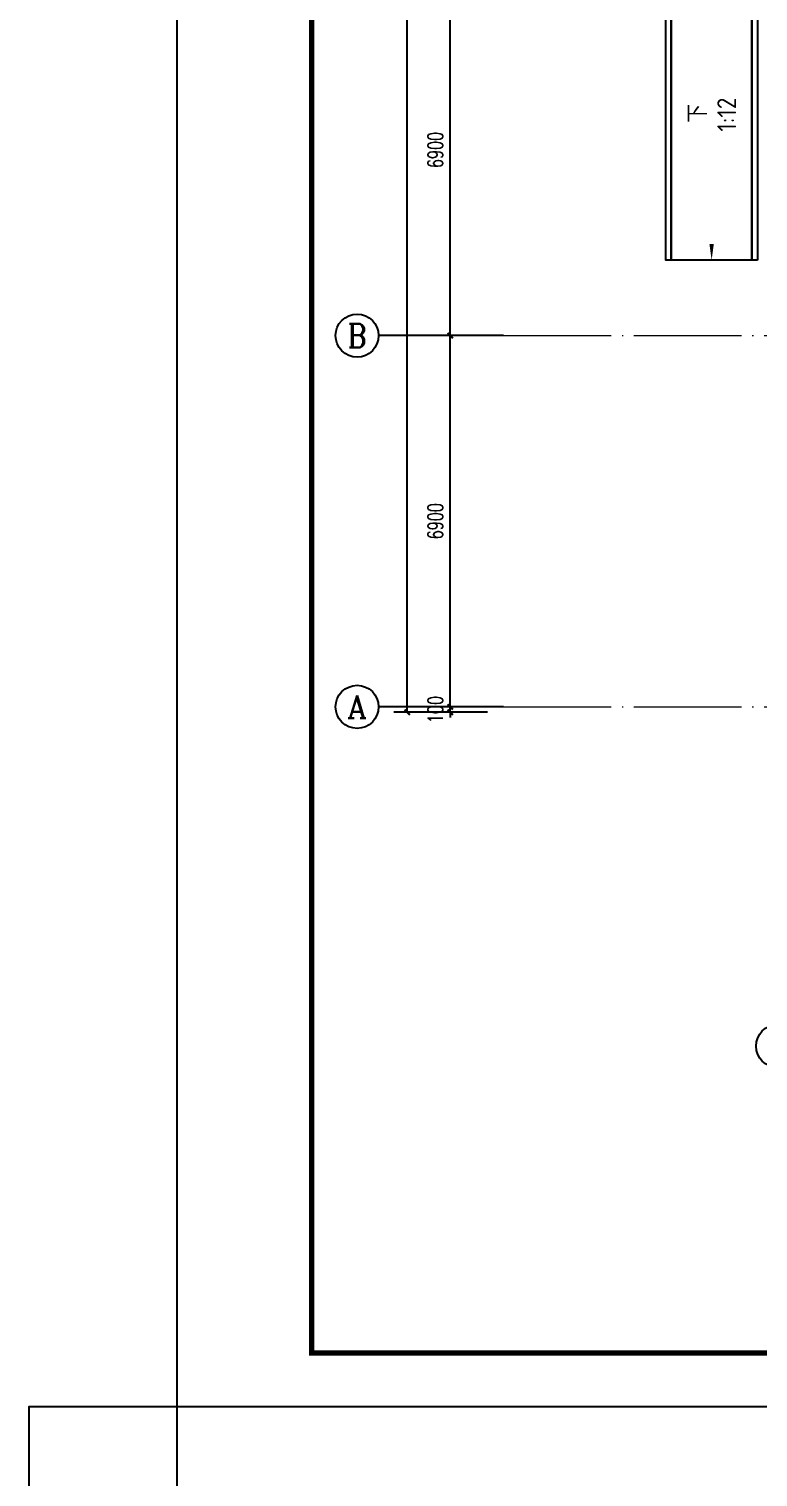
# Model space of a CAD drawing. Extents: x 1475400 to 1714963, y -629303 to -315532.
# Drawn here: x 1585534 to 1599082, y -415028 to -388112 of the extents above; entities that cross this region are included whole.
import ezdxf
from ezdxf.enums import TextEntityAlignment as Align

# ---------------------------------------------------------------- set-up
doc = ezdxf.new("R2010")
doc.units = 0
doc.header["$LTSCALE"] = 1000
doc.linetypes.add('DOTE', pattern=[2.42, 2, -0.2, 0.02, -0.2])
for name, color, linetype in [('A-ANNO-AXIS', 102, 'Continuous'), ('A-ANNO-IDEN', 3, 'Continuous'), ('A-ANNO-TXT', 7, 'Continuous'), ('AXIS', 3, 'Continuous'), ('AXIS_TEXT', 7, 'Continuous'), ('BTTK', 7, 'Continuous'), ('E2-楼梯、坡道', 52, 'Continuous'), ('PUB_TITLE', 4, 'Continuous'), ('建筑底图', 7, 'Continuous')]:
    doc.layers.add(name, color=color, linetype=linetype)
doc.layers.add('DOTE', color=8, linetype='DOTE', lineweight=9)
doc.layers.add('定位矩形', color=6, linetype='Continuous', plot=False)
doc.styles.add('_TCH_AXIS', font='COMPLEX', dxfattribs={"bigfont": 'GBCBIG'})
doc.styles.add('A_DIM_T3', font='SIMPLEX', dxfattribs={"width": 0.7, "bigfont": 'HZ'})
doc.styles.add('COMPLEX', font='COMPLEX')
doc.styles.add('HZ(TK)', font='geniso.shx', dxfattribs={"width": 0.9, "bigfont": 'hztxt.shx'})
doc.styles.get("Standard").update_dxf_attribs({"font": 'geniso.shx', "bigfont": 'hztxt.shx'})
doc.dimstyles.new('_TCH_ARCH&&100', dxfattribs={"dimtxt": 280, "dimasz": 100, "dimexe": 250, "dimexo": 300, "dimgap": 135, "dimtad": 1, "dimdec": 0, "dimzin": 0, "dimdsep": 46, "dimtxsty": 'A_DIM_T3', "dimblk": 'ARCHTICK', "dimcen": 0.09, "dimclrt": 7, "dimazin": 2, "dimtfac": 1, "dimtdec": 0, "dimtix": 1, "dimtmove": 2, "dimatfit": 3, "dimfxl": 150, "dimtolj": 1, "dimtzin": 0, "dimarcsym": 0})

# ---------------------------------------------------------------- blocks, each defined once
blk = doc.blocks.new('vhtemplate_2019年新竖式图框_A1')
at = {"layer": 'PUB_TITLE', "color": 7}
blk.add_lwpolyline([(0, 594), (841, 594), (841, 0), (0, 0)], close=True, dxfattribs=at)
at = {"layer": 'PUB_TITLE', "const_width": 1}
blk.add_lwpolyline([(25, 10), (831, 10), (831, 584), (25, 584)], close=True, dxfattribs=at)
at = {"layer": 'BTTK', "color": 4, "style": 'HZ(TK)', "width": 0.9}
for tag, p in [('合作单位_001', (795.83, 509.44)), ('建设单位_001', (795.85, 207.44)), ('工程名称_001', (795.62, 174.44)), ('子项名称_001', (805.71, 157.94)), ('图纸名称_001', (795.45, 138.94))]:
    blk.add_attdef(tag, p, '', height=3.5, dxfattribs=at)
for tag, p in [('注册证书号', (808.5, 279)), ('注册印章号', (808.5, 271)), ('设计号', (806, 193)), ('图别', (789.75, 34)), ('图号', (822.25, 34)), ('版本号', (789.75, 26)), ('日期', (822.25, 26))]:
    blk.add_attdef(tag, text='', height=3.5, dxfattribs=at).set_placement(p, align=Align.MIDDLE)
blk = doc.blocks.new('_ArchTick')
at = {"color": 0, "linetype": 'ByBlock', "const_width": 0.4}
blk.add_lwpolyline([(-0.5, -0.5), (0.5, 0.5)], dxfattribs=at)
blk = doc.blocks.new('*D184')
at = {"layer": 'A-ANNO-AXIS', "color": 0, "lineweight": -2, "transparency": 16777216}
for p, q in [((1666724, -305248), (1664982, -305248)), ((1665232, -340248), (1665232, -305248)), ((1666724, -340248), (1664982, -340248))]:
    blk.add_line(p, q, dxfattribs=at)
at = {"layer": 'Defpoints', "color": 0, "transparency": 16777216}
for p in [(1665232, -305248), (1667024, -305248), (1667024, -340248)]:
    blk.add_point(p, dxfattribs=at)
at = {"layer": 'A-ANNO-AXIS', "color": 0, "lineweight": -2, "transparency": 16777216, "xscale": 100, "yscale": 100, "zscale": 100}
for p, rotation in [((1665232, -305248), 90), ((1665232, -340248), 270)]:
    blk.add_blockref('_ArchTick', p, dxfattribs=dict(at, rotation=rotation))
at = {"layer": 'A-ANNO-AXIS', "color": 7, "transparency": 16777216, "insert": (1664957, -322748), "char_height": 280, "attachment_point": 5, "rotation": 90, "style": 'A_DIM_T3'}
blk.add_mtext('\\A1;35000', dxfattribs=at)
blk = doc.blocks.new('*D185')
at = {"layer": 'A-ANNO-AXIS', "color": 0, "lineweight": -2, "transparency": 16777216}
for p, q in [((1666724, -340148), (1665782, -340148)), ((1666032, -340148), (1666032, -340048)), ((1666032, -340248), (1666032, -340148)), ((1666724, -340248), (1665782, -340248)), ((1666032, -340248), (1666032, -340348))]:
    blk.add_line(p, q, dxfattribs=at)
at = {"layer": 'Defpoints', "color": 0, "transparency": 16777216}
for p in [(1666032, -340148), (1667024, -340148), (1667024, -340248)]:
    blk.add_point(p, dxfattribs=at)
at = {"layer": 'A-ANNO-AXIS', "color": 0, "lineweight": -2, "transparency": 16777216, "xscale": 100, "yscale": 100, "zscale": 100}
for p, rotation in [((1666032, -340148), 270), ((1666032, -340248), 90)]:
    blk.add_blockref('_ArchTick', p, dxfattribs=dict(at, rotation=rotation))
at = {"layer": 'A-ANNO-AXIS', "color": 7, "transparency": 16777216, "insert": (1665757, -340198), "char_height": 280, "attachment_point": 5, "rotation": 90, "style": 'A_DIM_T3'}
blk.add_mtext('\\A1;100', dxfattribs=at)
blk = doc.blocks.new('*D186')
at = {"layer": 'A-ANNO-AXIS', "color": 0, "lineweight": -2, "transparency": 16777216}
for p, q in [((1666724, -333248), (1665782, -333248)), ((1666032, -340148), (1666032, -333248)), ((1666724, -340148), (1665782, -340148))]:
    blk.add_line(p, q, dxfattribs=at)
at = {"layer": 'Defpoints', "color": 0, "transparency": 16777216}
for p in [(1666032, -333248), (1667024, -333248), (1667024, -340148)]:
    blk.add_point(p, dxfattribs=at)
at = {"layer": 'A-ANNO-AXIS', "color": 0, "lineweight": -2, "transparency": 16777216, "xscale": 100, "yscale": 100, "zscale": 100}
for p, rotation in [((1666032, -333248), 90), ((1666032, -340148), 270)]:
    blk.add_blockref('_ArchTick', p, dxfattribs=dict(at, rotation=rotation))
at = {"layer": 'A-ANNO-AXIS', "color": 7, "transparency": 16777216, "insert": (1665757, -336698), "char_height": 280, "attachment_point": 5, "rotation": 90, "style": 'A_DIM_T3'}
blk.add_mtext('\\A1;6900', dxfattribs=at)
blk = doc.blocks.new('*D187')
at = {"layer": 'A-ANNO-AXIS', "color": 0, "lineweight": -2, "transparency": 16777216}
for p, q in [((1666724, -326348), (1665782, -326348)), ((1666032, -333248), (1666032, -326348)), ((1666724, -333248), (1665782, -333248))]:
    blk.add_line(p, q, dxfattribs=at)
at = {"layer": 'Defpoints', "color": 0, "transparency": 16777216}
for p in [(1666032, -326348), (1667024, -326348), (1667024, -333248)]:
    blk.add_point(p, dxfattribs=at)
at = {"layer": 'A-ANNO-AXIS', "color": 0, "lineweight": -2, "transparency": 16777216, "xscale": 100, "yscale": 100, "zscale": 100}
for p, rotation in [((1666032, -326348), 90), ((1666032, -333248), 270)]:
    blk.add_blockref('_ArchTick', p, dxfattribs=dict(at, rotation=rotation))
at = {"layer": 'A-ANNO-AXIS', "color": 7, "transparency": 16777216, "insert": (1665757, -329798), "char_height": 280, "attachment_point": 5, "rotation": 90, "style": 'A_DIM_T3'}
blk.add_mtext('\\A1;6900', dxfattribs=at)
blk = doc.blocks.new('_AXISO')
blk.add_circle((0, 0), 0.5)
at = {"layer": 'AXIS_TEXT', "style": 'COMPLEX', "width": 1.041667}
blk.add_attdef('A', text='', height=0.56, dxfattribs=at).set_placement((-0.25, -0.28), (0.25, -0.28), align=Align.FIT)
blk = doc.blocks.new('cDC')
at = {"layer": 'A-ANNO-IDEN'}
blk.add_lwpolyline([(1670888.9, -326448, 0, 0, 0), (1670888.9, -331848, 0, 80, 0), (1670888.9, -331548, 0, 0, 0)], format="xyseb", dxfattribs=at)
at = {"layer": 'AXIS'}
for p, q in [((1667024.4, -333248), (1664701.4, -333248)), ((1667024.4, -340148), (1664701.4, -340148))]:
    blk.add_line(p, q, dxfattribs=at)
blk.add_circle((1672113.9, -346453.4), 400, dxfattribs=at)
at = {"layer": 'DOTE'}
for p, q in [((1667024.4, -333248), (1711285.5, -333248)), ((1667024.4, -340148), (1711285.5, -340148))]:
    blk.add_line(p, q, dxfattribs=at)
at = {"layer": 'E2-楼梯、坡道'}
for points in [[(1670138.9, -331848), (1670038.9, -331848), (1670038.9, -326448), (1670138.9, -326448)], [(1671638.9, -326448), (1671638.9, -331848), (1670138.9, -331848), (1670138.9, -326448)], [(1671738.9, -331848), (1671638.9, -331848), (1671638.9, -326448), (1671738.9, -326448)]]:
    blk.add_lwpolyline(points, close=True, dxfattribs=at)
at = {"layer": 'AXIS'}
ref = blk.add_blockref('_AXISO', (1664301.4, -333248), dxfattribs=dict(at, xscale=800, yscale=800, zscale=800))
ref.add_attrib('A', 'B', dxfattribs={"layer": 'AXIS_TEXT', "height": 435.3, "style": '_TCH_AXIS'}).set_placement((1664125.2, -333465.7), (1664477.6, -333465.7), align=Align.FIT)
ref = blk.add_blockref('_AXISO', (1664301.4, -340148), dxfattribs=dict(at, xscale=800, yscale=800, zscale=800))
ref.add_attrib('A', 'A', dxfattribs={"layer": 'AXIS_TEXT', "height": 425.2, "style": '_TCH_AXIS'}).set_placement((1664119.2, -340360.6), (1664483.6, -340360.6), align=Align.FIT)
at = {"layer": 'A-ANNO-TXT', "color": 7}
for s, p in [('1:12', (1671344, -329456)), ('下', (1670800.4, -329290))]:
    blk.add_text(s, height=350, rotation=90, dxfattribs=at).set_placement(p)
at = {"layer": 'A-ANNO-AXIS'}
for p1, p2, distance, picture, middle in [((1667024.4, -340248), (1667024.4, -305248), 1792.8, '*D184', (1664956.6, -322748)), ((1667024.4, -333248), (1667024.4, -326348), 992.8, '*D187', (1665756.6, -329798)), ((1667024.4, -340148), (1667024.4, -333248), 992.8, '*D186', (1665756.6, -336698)), ((1667024.4, -340248), (1667024.4, -340148), 992.8, '*D185', (1665756.6, -340198))]:
    dim = blk.add_aligned_dim(p1=p1, p2=p2, distance=distance, dimstyle='_TCH_ARCH&&100', dxfattribs=at)
    dim.commit()
    dim.dimension.update_dxf_attribs({"geometry": picture, "text_midpoint": middle})

msp = doc.modelspace()

# ---------------------------------------------------------------- linework, layer by layer
at = {"layer": '定位矩形', "color": 1}
msp.add_lwpolyline([(1585534.3, -416620.8), (1588286.6, -416620.8), (1588286.6, -413725), (1585534.3, -413725)], close=True, dxfattribs=at)

# ---------------------------------------------------------------- block references
at = {"xscale": 100.1, "yscale": 100.1, "zscale": 100.1}
msp.add_blockref('vhtemplate_2019年新竖式图框_A1', (1588286.6, -413725), dxfattribs=at)
at = {"layer": '建筑底图'}
msp.add_blockref('cDC', (-72669.3, -60564.2), dxfattribs=at)

doc.saveas('drawing.dxf')
